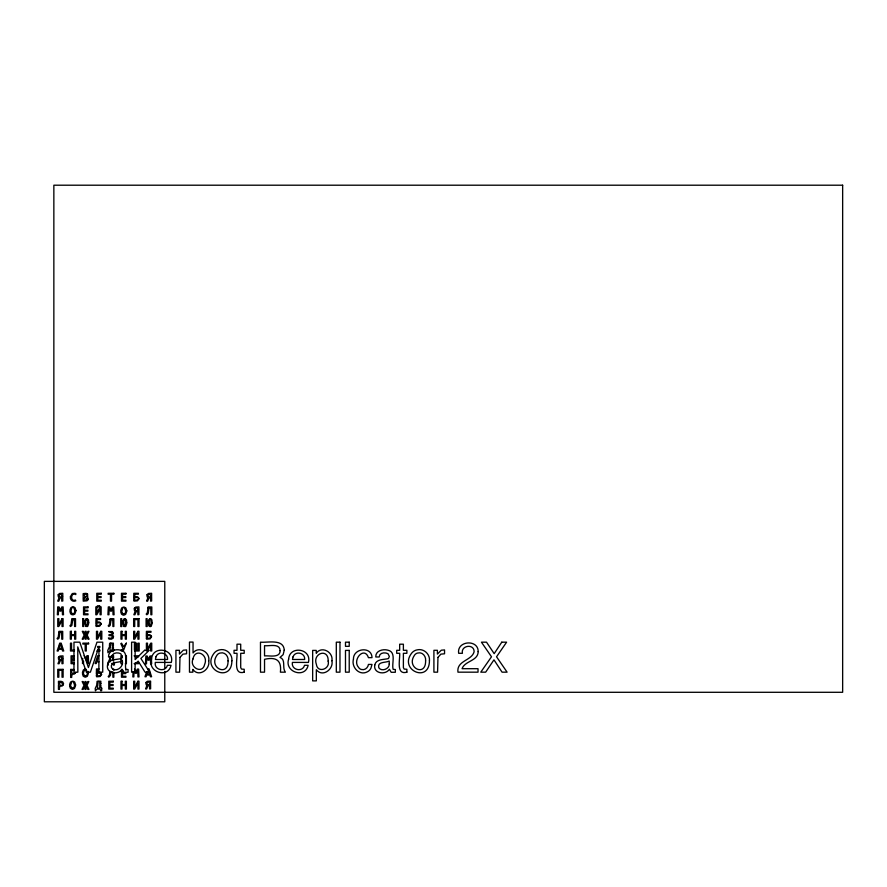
<?xml version="1.0" encoding="UTF-8"?>
<svg xmlns="http://www.w3.org/2000/svg" width="887" height="887" viewBox="0 0 887 887"><rect width="100%" height="100%" fill="white"/><g stroke="black" fill="none" stroke-linecap="round" stroke-linejoin="round"><path stroke-width="1.33" d="M83.555 661.125L83.489 663.52L82.48 663.52L82.735 658.298M133.981 672.113L133.848 676.914L132.839 676.914L133.094 671.681M110.72 657.356L109.567 658.597L109.711 656.668M110.975 671.492L110.443 675.351L108.846 677.213L108.214 676.515L109.356 675.151L109.921 671.359M110.043 661.879L110.587 659.196L109.445 659.54L107.915 662.8L108.103 665.139M97.104 660.882L97.426 659.839L96.361 659.839L95.131 663.554L96.239 663.554L96.794 661.835L98.967 661.835M98.424 656.69L97.758 658.786L96.716 658.786L97.736 655.704L99.2 655.704M86.072 659.873L87.381 656.757L87.602 663.52L88.645 663.52L88.268 655.681L86.959 655.681L85.518 658.731L84.132 655.681M147.43 651.003L150.668 645.071L150.668 651.003L151.732 651.003L151.732 643.153L150.723 643.153L147.475 649.084L147.475 643.153L146.41 643.153L146.41 651.003M121.974 661.037C118.448 662.988 109.844 661.27 111.529 667.767C116.064 673.3 124.712 666.359 122.051 660.072M97.714 646.479L99.887 646.479M97.714 647.388L99.887 647.388M74.519 650.071L71.548 650.071L71.548 643.153L70.483 643.153L70.483 651.003L74.087 651.003M97.714 650.082L99.976 650.082M96.65 651.003L99.987 651.003M134.591 651.003L139.192 651.003L139.192 643.153L138.206 643.153L138.206 650.138L136.798 650.138L136.798 643.153L135.833 643.153L135.833 650.138L134.425 650.138L134.425 643.153M74.419 655.826L71.071 655.826L71.071 663.676L74.419 663.676M125.344 655.826L126.409 655.826L126.409 663.676L125.344 663.676M134.092 655.826L138.549 655.826L138.549 656.724L135.157 656.724M74.397 656.724L72.135 656.724L72.135 659.163L74.308 659.163M74.308 660.061L72.135 660.061L72.135 662.755L74.397 662.755M135.157 662.755L138.549 662.755L138.549 663.676L134.092 663.676M111.817 663.432L112.793 663.432L113.436 665.139L114.345 664.973L114.423 662.534L113.558 661.879M122.051 663.676L120.976 663.676L120.976 655.826L122.051 655.826L122.051 658.043M99.056 668.953L96.472 668.953L96.339 674.076L97.415 674.164L97.692 673.067L101.373 673.444L100.054 672.39L97.415 672.18L97.437 669.862L98.435 669.862M147.575 668.898L149.038 668.898L150.047 671.98L148.927 671.98L148.262 669.885M146.555 671.98L147.608 671.98M112.86 669.352L113.835 669.408L113.835 670.494M74.098 669.519L70.65 669.352L70.65 671.559L71.692 671.559L71.936 670.239L73.776 670.406M86.693 670.55L85.939 669.075M114.268 650.093L113.403 649.439L113.403 647.011L112.327 647.011L112.327 650.093L110.476 650.093L109.888 649.439L110.431 646.756L109.289 647.1L107.759 650.371L107.948 652.699L109.533 651.003L112.638 651.003L113.237 651.723M134.48 669.064L135.877 672.113L137.319 669.064L138.616 669.064L139.004 676.914L137.951 676.914L137.729 670.14L136.432 673.255L135.323 673.255L134.447 671.182M88.29 671.426L88.423 672.69L87.303 672.268M164.771 668.576L164.771 581.373L44.35 581.373L44.35 701.794L164.771 701.794L164.771 671.348M125.932 669.352L125.932 670.25M122.55 670.25L122.55 672.679L125.81 672.679L125.81 673.588L122.55 673.588L122.55 676.282L125.932 676.282L125.932 677.202L121.486 677.202L121.486 669.352M113.835 672.457L113.835 677.202L112.915 677.202L112.76 671.681M113.558 660.482L113.558 659.44L112.483 659.44L112.483 660.538M82.713 618.649L82.713 626.466L83.777 626.466L83.821 622.874L84.775 623.095L86.039 626.499L85.773 622.02L83.7 621.787L83.688 618.649L82.713 618.649M124.08 625.313L124.08 626.577L122.816 623.173L121.863 622.951L121.818 626.544L120.754 626.544L120.743 618.649L121.719 618.649L121.741 621.865L123.814 622.097L124.08 625.313M149.448 625.268L149.437 626.532L148.173 623.129L147.231 622.907L147.187 626.499L146.111 626.499L146.1 618.649L147.087 618.649L147.109 621.831L149.182 622.064L149.448 625.268M59.496 687.58L59.484 689.399L58.453 689.399L58.453 684.664L61.902 685.418L63.432 684.576L62.312 685.906L59.739 686.338L59.496 687.58M71.692 675.617L71.681 677.435L70.65 677.435L70.65 672.712L74.098 673.455L75.628 672.623L74.508 673.943L71.936 674.386L71.692 675.617M98.945 646.867L98.867 672.169L102.726 672.169L102.726 642.177L96.971 642.177L88.412 667.534L79.797 642.177L73.976 642.177L73.976 672.169L77.856 672.169L77.757 646.867L86.372 672.169L90.396 672.169L98.945 646.867M61.702 596.485L60.881 597.04L58.187 596.363L58.919 598.049L57.744 601.142L58.786 601.142L60.05 598.137L60.881 597.893L61.713 598.115L61.746 601.142L62.789 600.998L62.789 596.519L61.702 596.485M61.935 659.085L61.114 659.629L58.42 658.963L59.152 660.649L57.977 663.742L59.03 663.742L60.294 660.737L61.114 660.493L61.946 660.715L61.99 663.742L63.021 663.598L63.021 659.108L61.935 659.085M72.169 613.793L72.157 614.802L70.65 613.882L69.896 611.453L71.004 611.453L72.169 613.793M71.847 688.157L71.836 689.177L70.339 688.257L69.585 685.817L70.683 685.817L71.847 688.157M84.686 676.038L84.675 677.047L83.167 676.127L82.413 673.699L83.511 673.699L84.686 676.038M122.994 614.07L122.983 615.079L121.486 614.159L120.732 611.731L121.829 611.731L122.994 614.07M137.818 610.101L136.997 610.655L134.303 609.979L135.024 611.664L133.859 614.758L134.902 614.758L136.166 611.753L136.997 611.509L137.818 611.731L137.862 614.758L138.904 614.613L138.904 610.134L137.818 610.101M149.526 684.287L148.706 684.842L146.011 684.165L146.743 685.851L145.568 688.944L146.621 688.944L147.885 685.939L148.706 685.695L149.537 685.917L149.581 688.944L150.613 688.8L150.613 684.321L149.526 684.287M150.546 596.485L149.726 597.04L147.031 596.363L147.763 598.049L146.588 601.142L147.641 601.142L148.905 598.137L149.726 597.893L150.557 598.115L150.602 601.142L151.633 600.998L151.633 596.519L150.546 596.485M58.52 607.983L58.354 614.758L57.356 614.758L57.733 606.908L58.997 606.908L60.394 609.957L61.835 606.908L63.132 606.908L63.509 614.758L62.467 614.758L62.245 607.983L60.948 611.099L59.828 611.099L58.52 607.983M109.09 607.983L108.935 614.758L107.926 614.758L108.314 606.908L109.578 606.908L110.964 609.957L112.405 606.908L113.713 606.908L114.09 614.758L113.048 614.758L112.826 607.983L111.529 611.099L110.409 611.099L109.09 607.983M146.665 657.079L146.499 663.842L145.501 663.842L145.878 656.003L147.142 656.003L148.539 659.052L149.981 656.003L151.278 656.003L151.655 663.842L150.613 663.842L150.391 657.079L149.094 660.183L147.974 660.183L146.665 657.079M73.056 613.937L73.033 614.857L74.818 614.103L75.927 611.065L74.818 611.065L74.408 612.961L73.056 613.937M72.734 688.301L72.723 689.232L74.497 688.467L75.606 685.429L74.497 685.429L74.087 687.336L72.734 688.301M85.573 676.171L85.551 677.103L87.325 676.349L88.434 673.311L87.325 673.311L86.915 675.207L85.573 676.171M123.881 614.203L123.87 615.134L125.644 614.381L126.752 611.343L125.644 611.343L125.233 613.239L123.881 614.203M87.015 625.546L87.004 626.588L87.802 626.244L88.7 623.494L87.702 623.461L87.015 625.546M98.058 681.283L97.969 683.822L96.871 684.232L97.06 681.393L98.058 681.283M110.598 643.219L110.52 645.747L109.411 646.168L109.6 643.319L110.598 643.219M125.056 625.623L125.045 626.665L125.843 626.322L126.741 623.572L125.743 623.539L125.056 625.623M150.424 625.579L150.402 626.621L151.211 626.277L152.098 623.528L151.112 623.506L150.424 625.579M101.717 688.168L101.65 690.607L100.73 690.762L100.087 689.066L96.982 689.066L95.408 690.762L95.219 688.434L96.75 685.174L97.892 684.831L97.337 687.514L97.925 688.168L99.787 688.157L99.787 685.074L100.863 685.074L100.863 687.514L101.717 688.168M70.428 596.652C69.641 599.834 72.978 602.328 75.805 600.854L75.406 600.022C69.984 602.351 70.638 591.551 75.805 594.578L75.805 593.58L74.896 593.292L72.29 593.558L70.428 596.652M96.949 619.525L96.927 621.842L99.566 622.053L100.896 623.117L97.204 622.729L96.927 623.827L95.863 623.738L95.996 618.627L100.575 618.627L100.575 619.503L96.949 619.525M134.78 594.201L134.757 596.519L137.396 596.729L138.727 597.783L135.035 597.406L134.757 598.503L133.682 598.415L133.815 593.303L138.394 593.303L138.394 594.168L134.78 594.201M147.386 632.254L147.353 634.571L150.003 634.782L151.322 635.835L147.641 635.458L147.353 636.556L146.288 636.467L146.422 631.356L151.001 631.356L151.001 632.22L147.386 632.254M328.157 661.103C330.352 669.208 317.468 673.499 316.382 664.341C312.257 653.054 328.722 647.82 328.157 661.103M192.956 659.019C189.153 667.501 202.602 674.486 204.598 664.496C208.999 654.75 195.118 647.432 192.956 659.019M58.875 632.265L58.232 637.132L57.101 638.496L57.733 639.194L59.008 638.174L60.017 632.254L60.859 632.254L61.646 632.453L61.802 639.183L62.711 639.183L62.711 631.389L59.03 631.333L58.875 632.265M71.692 619.581L71.049 624.448L69.918 625.812L70.55 626.51L71.825 625.49L72.834 619.569L73.676 619.569L74.464 619.769L74.619 626.499L75.528 626.499L75.528 618.705L71.847 618.649L71.692 619.581M109.988 619.581L109.356 624.448L108.214 625.812L108.846 626.51L110.132 625.49L111.141 619.569L111.973 619.569L112.76 619.769L112.915 626.499L113.835 626.499L113.835 618.705L110.143 618.649L109.988 619.581M147.974 607.85L147.331 612.717L146.2 614.081L146.832 614.78L148.107 613.76L149.127 607.839L149.958 607.839L150.746 608.027L150.901 614.758L151.821 614.758L151.821 606.974L148.129 606.908L147.974 607.85M208.722 660.815C210.441 669.497 198.577 677.701 192.856 669.363L192.856 672.169L189.474 672.169L189.474 642.077L193.044 642.077L193.044 652.954C198.621 645.536 210.452 652.145 208.722 660.815M231.895 660.771C231.74 683.644 200.739 669.774 214.321 652.932A9.025 9.025 0 0 1 219.588 649.872C226.174 648.22 232.627 654.074 231.895 660.771M353.458 659.119C351.086 667.323 359.59 676.271 367.639 671.67A7.506 7.506 0 0 0 370.932 668.188L372.008 664.43L368.438 664.43C368.005 667.723 364.945 670.395 361.574 669.519A4.513 4.513 0 0 1 358.592 667.412C351.817 659.983 364.357 645.669 368.438 657.655L372.008 657.655C371.853 645.947 353.104 648.12 353.458 659.119M429.441 660.771C429.275 683.644 398.285 669.774 411.856 652.932A9.025 9.025 0 0 1 417.134 649.872C423.72 648.22 430.173 654.074 429.441 660.771M151.533 659.141C147.12 672.047 168.153 678.954 171.014 665.305L167.399 665.305C165.625 672.579 153.806 670.162 155.292 662.412L171.324 662.412C174.828 648.508 152.398 645.182 151.533 659.141M288.641 659.141C284.228 672.047 305.272 678.954 308.133 665.305L304.518 665.305C302.733 672.579 290.914 670.162 292.411 662.412L308.432 662.412C311.947 648.508 289.506 645.182 288.641 659.141M331.915 660.748C333.834 669.375 322.402 677.668 316.337 669.718L316.337 680.883L312.656 680.883L312.656 650.404L316.238 650.404L316.238 653.298C321.549 645.47 333.534 652.1 331.915 660.748M280.115 650.648C280.203 658.409 269.06 655.371 264.537 655.914L264.537 645.669C269.049 646.357 279.926 642.898 280.115 650.648M107.515 664.995C105.808 673.41 118.159 675.439 122.162 669.264L123.914 672.302L128.083 672.268L128.083 669.552L125.887 669.33C124.147 663.476 129.469 651.945 120.488 650.138C115.598 648.796 108.114 650.748 108.524 656.979L111.95 656.979C112.039 652.566 117.683 652.089 120.743 653.719L122.073 656.447L121.197 658.564C116.64 659.784 108.746 658.875 107.515 664.995M374.78 664.995C373.072 673.41 385.424 675.439 389.426 669.264L391.178 672.302L395.347 672.268L395.347 669.552L393.152 669.33C391.411 663.476 396.733 651.945 387.752 650.138C382.862 648.796 375.378 650.748 375.789 656.979L379.215 656.979C379.303 652.566 384.936 652.089 388.007 653.719L389.338 656.447L388.462 658.564C383.905 659.784 376.01 658.875 374.78 664.995M85.873 620.712L84.853 620.889L86.283 618.605L85.873 620.712M123.914 620.789L122.894 620.967L124.324 618.682L123.914 620.789M149.271 620.756L148.262 620.922L149.681 618.638L149.271 620.756M478.171 651.59C478.126 661.125 464.755 660.748 462.06 668.698L478.026 668.698L478.026 672.169L457.958 672.169C456.417 660.516 471.806 660.748 474.113 651.745C474.246 643.441 460.708 645.27 462.404 653.298L458.668 653.298C456.617 640.569 478.392 639.072 478.171 651.59M228.059 660.87C228.402 677.435 208.345 667.734 216.827 655.449A5 5 0 0 1 220.153 653.032C224.943 651.668 228.669 656.347 228.059 660.87M425.605 660.87C425.937 677.435 405.88 667.734 414.373 655.449A5 5 0 0 1 417.699 653.032C422.478 651.668 426.215 656.347 425.605 660.87M71.082 609.668L70.982 610.611L69.896 610.234L70.849 607.717L72.568 606.83L71.082 609.668M70.76 684.032L70.661 684.986L69.574 684.598L70.528 682.081L72.246 681.194L70.76 684.032M83.589 671.914L83.489 672.856L82.402 672.479L83.356 669.951L85.074 669.075L83.589 671.914M121.907 609.946L121.807 610.888L120.721 610.511L121.674 607.983L123.393 607.107L121.907 609.946M284.239 650.26L283.13 654.673L280.015 657.422C285.703 659.496 282.532 666.592 284.583 670.827L285.381 672.169L280.403 672.169C281.733 660.438 276.378 656.657 264.537 659.307L264.537 672.169L260.479 672.169L260.479 642.177C267.564 642.853 283.818 638.54 284.239 650.26M389.238 663.997C389.537 668.998 381.598 671.958 378.793 667.767C377.108 661.27 385.712 662.988 389.238 661.037L389.238 663.997M126.342 643.153L123.493 650.448L121.186 650.98L121.186 650.049L123.238 648.996L120.82 643.618L121.541 643.153L123.603 646.678L126.342 643.153M179.983 657.4L179.606 672.169L175.936 672.169L175.936 650.304L179.429 650.304L179.429 654.074L183.332 650.204L186.569 649.916L186.569 653.786L182.91 654.14L179.983 657.4M437.956 657.4L437.579 672.169L433.909 672.169L433.909 650.304L437.402 650.304L437.402 654.074L441.305 650.204L444.542 649.916L444.542 653.786L440.883 654.14L437.956 657.4M101.118 624.016L99.699 626.167L96.206 626.466L95.863 625.657L95.863 624.958L96.927 624.847L97.382 625.568L99.144 625.413L101.118 624.016M101.606 674.353L100.187 676.504L96.694 676.803L96.339 675.994L96.339 675.295L97.415 675.184L97.858 675.905L99.632 675.75L101.606 674.353M138.949 598.692L137.529 600.843L134.037 601.142L133.682 600.333L133.682 599.634L134.757 599.523L135.201 600.244L136.975 600.089L138.949 598.692M151.555 636.744L150.136 638.895L146.632 639.194L146.288 638.385L146.288 637.686L147.353 637.576L147.807 638.296L149.57 638.141L151.555 636.744M59.739 682.203L59.496 683.522L58.453 683.522L58.453 681.316L61.048 681.327L62.733 681.892L63.576 683.711L59.739 682.203M155.901 656.912L155.402 659.484L167.543 659.484C168.264 652.688 158.008 650.526 155.901 656.912M293.009 656.912L292.51 659.484L304.651 659.484C305.372 652.688 295.127 650.526 293.009 656.912M58.276 594.6L58.087 595.487L59.207 595.587L59.584 594.567L61.181 594.201L61.713 595.942L62.789 595.964L62.777 593.303L59.606 593.458L58.276 594.6M58.52 657.2L58.331 658.087L59.44 658.176L59.817 657.167L61.414 656.79L61.946 658.531L63.021 658.564L63.01 655.892L59.839 656.058L58.52 657.2M134.392 608.216L134.203 609.103L135.323 609.203L135.7 608.183L137.297 607.817L137.818 609.302L138.904 609.302L138.893 606.908L135.722 607.074L134.392 608.216M147.131 594.6L146.943 595.487L148.051 595.587L148.428 594.567L150.025 594.201L150.557 595.687L151.633 595.687L151.622 593.303L148.451 593.458L147.131 594.6M146.111 682.402L145.923 683.289L147.031 683.389L147.408 682.369L149.005 682.003L149.537 683.489L150.613 683.489L150.602 681.094L147.43 681.26L146.111 682.402M84.509 597.539L84.254 598.592L83.178 598.47L83.178 595.332L84.254 595.199L84.864 596.652L86.494 596.33L86.937 595.354L87.902 595.986L87.325 596.707L88.323 598.803L84.509 597.539M59.418 647.277L59.085 648.33L61.735 648.33L61.403 647.277L62.533 647.277L63.742 651.003L62.589 651.003L62.035 649.284L58.775 649.284L58.22 651.003L57.112 651.003L58.354 647.277L59.418 647.277M60.405 644.139L59.751 646.235L58.697 646.235L59.717 643.153L61.181 643.153L62.19 646.235L61.07 646.235L60.405 644.139M147.275 673.033L146.943 674.076L149.593 674.076L149.26 673.033L150.391 673.033L151.61 676.748L150.446 676.748L149.903 675.04L146.632 675.04L146.089 676.748L144.98 676.748L146.211 673.033L147.275 673.033M113.348 633.362L112.327 635.081L113.525 636.167L113.226 638.152L111.385 639.194L109.023 639.117L108.38 637.953L111.185 638.33L112.494 636.899L111.44 635.669L109.012 635.569L108.979 634.704L111.873 634.283L111.95 632.553L108.591 631.599L112.394 631.555L113.348 633.362M85.152 635.147L83.311 639.172L82.203 639.172L84.143 635.125L82.291 631.322L83.334 631.322L85.152 634.216L85.152 631.322L86.139 631.322L86.139 634.249L87.979 631.322L88.988 631.322L87.17 635.103L89.11 639.172L87.979 639.172L86.139 635.136L86.139 639.172L85.152 639.172L85.152 635.147M84.997 685.374L83.156 689.399L82.047 689.399L83.988 685.352L82.136 681.549L83.178 681.549L84.997 684.442L84.997 681.549L85.984 681.549L85.984 684.476L87.824 681.549L88.844 681.549L87.015 685.329L88.955 689.399L87.824 689.399L85.984 685.363L85.984 689.399L84.997 689.399L84.997 685.374M86.915 599.401L84.875 600.244L83.178 599.246L83.245 601.142L87.015 600.809L88.168 599.656L86.915 599.401M62.079 618.649L58.841 624.581L58.841 618.649L57.766 618.649L57.766 626.499L58.786 626.499L62.023 620.567L62.023 626.499L63.088 626.499L63.088 618.649L62.079 618.649M100.131 606.908L96.883 612.85L96.883 606.908L95.818 606.908L95.818 614.758L96.838 614.758L100.076 608.837L100.076 614.758L101.14 614.758L101.14 606.908L100.131 606.908M100.785 631.322L97.548 637.254L97.548 631.322L96.483 631.322L96.483 639.172L97.492 639.172L100.73 633.24L100.73 639.172L101.805 639.172L101.805 631.322L100.785 631.322M137.962 631.322L134.724 637.254L134.724 631.322L133.66 631.322L133.66 639.172L134.68 639.172L137.917 633.24L137.917 639.172L138.982 639.172L138.982 631.322L137.962 631.322M137.962 681.227L134.724 687.159L134.724 681.227L133.66 681.227L133.66 689.077L134.68 689.077L137.917 683.156L137.917 689.077L138.982 689.077L138.982 681.227L137.962 681.227M501.776 642.177L494.181 653.652L486.519 642.177L481.441 642.177L491.498 656.79L480.765 672.169L485.666 672.169L493.97 659.839L502.053 672.169L507.098 672.169L496.543 656.79L506.61 642.177L501.776 642.177M144.559 650.304L135.123 659.584L135.123 642.177L131.598 642.177L131.598 672.169L135.123 672.169L135.123 663.953L138.206 661.137L145.024 672.169L149.726 672.169L140.878 658.487L149.249 650.304L144.559 650.304M84.265 594.201L83.178 594.612L83.178 593.614L86.106 593.336L87.813 594.235L84.265 594.201M113.403 645.603L112.327 645.924L112.327 644.073L111.219 643.153L113.381 643.153L113.403 645.603M113.558 658.043L112.483 658.365L112.483 656.513L111.374 655.593L113.536 655.593L113.558 658.043M100.863 683.677L99.787 683.999L99.787 682.147L98.679 681.216L100.841 681.216L100.863 683.677M244.202 672.169C233.048 675.395 237.55 658.864 236.995 653.298L234.035 653.298L234.035 650.304L236.995 650.304L236.995 644.195L240.71 644.195L240.71 650.304L244.202 650.304L244.202 653.298L240.71 653.298L240.71 667.567L241.486 669.097L244.202 669.264L244.202 672.169M406.878 672.169C395.724 675.395 400.225 658.864 399.671 653.298L396.711 653.298L396.711 650.304L399.671 650.304L399.671 644.195L403.385 644.195L403.385 650.304L406.878 650.304L406.878 653.298L403.385 653.298L403.385 667.567L404.162 669.097L406.878 669.264L406.878 672.169M842.65 185.206L53.852 185.206L53.852 692.292L842.65 692.292L842.65 185.206M101.24 593.303L96.783 593.303L96.783 601.142L101.24 601.142L101.24 600.233L97.847 600.233L97.847 597.528L101.107 597.528L101.107 596.629L97.847 596.629L97.847 594.201L101.24 594.201L101.24 593.303M113.869 593.303L108.147 593.303L108.147 594.212L110.465 594.212L110.465 601.142L111.551 601.142L111.551 594.212L113.869 594.212L113.869 593.303M125.954 593.303L121.497 593.303L121.497 601.142L125.954 601.142L125.954 600.233L122.572 600.233L122.572 597.528L125.821 597.528L125.821 596.629L122.572 596.629L122.572 594.201L125.954 594.201L125.954 593.303M99.599 605.788L97.382 605.788L97.382 606.874L99.599 606.874L99.599 605.788M88.001 606.908L83.544 606.908L83.544 614.758L88.001 614.758L88.001 613.848L84.609 613.848L84.609 611.143L87.868 611.143L87.868 610.245L84.609 610.245L84.609 607.817L88.001 607.817L88.001 606.908M75.905 610.444L74.818 610.444L73.421 606.83L75.018 607.639L75.905 610.444M126.741 610.722L125.644 610.722L124.247 607.107L125.843 607.917L126.741 610.722M138.993 618.649L133.649 618.649L133.649 626.499L134.713 626.499L134.713 619.603L137.928 619.603L137.928 626.499L138.993 626.499L138.993 618.649M71.359 631.322L70.295 631.322L70.295 639.172L71.359 639.172L71.359 635.569L74.652 635.569L74.652 639.172L75.717 639.172L75.717 631.322L74.652 631.322L74.652 634.648L71.359 634.648L71.359 631.322M122.018 631.322L120.942 631.322L120.942 639.172L122.018 639.172L122.018 635.569L125.311 635.569L125.311 639.172L126.375 639.172L126.375 631.322L125.311 631.322L125.311 634.648L122.018 634.648L122.018 631.322M339.976 642.177L336.306 642.177L336.306 672.169L339.976 672.169L339.976 642.177M349.223 642.177L345.486 642.177L345.486 646.335L349.223 646.335L349.223 642.177M88.589 643.153L82.879 643.153L82.879 644.062L85.196 644.062L85.196 651.003L86.272 651.003L86.272 644.062L88.589 644.062L88.589 643.153M349.223 650.404L345.486 650.404L345.486 672.169L349.223 672.169L349.223 650.404M63.11 669.352L57.755 669.352L57.755 677.202L58.83 677.202L58.83 670.295L62.035 670.295L62.035 677.202L63.11 677.202L63.11 669.352M113.237 681.227L108.779 681.227L108.779 689.077L113.237 689.077L113.237 688.168L109.844 688.168L109.844 685.463L113.104 685.463L113.104 684.564L109.844 684.564L109.844 682.136L113.237 682.136L113.237 681.227M122.029 681.227L120.965 681.227L120.965 689.077L122.029 689.077L122.029 685.474L125.322 685.474L125.322 689.077L126.386 689.077L126.386 681.227L125.322 681.227L125.322 684.553L122.029 684.553L122.029 681.227M75.583 684.808L74.497 684.808L73.1 681.194L74.696 682.003L75.583 684.808M152.12 622.663L151.123 622.607L150.613 618.616L151.854 619.847L152.12 622.663M126.763 622.696L125.766 622.652L125.255 618.649L126.486 619.891L126.763 622.696M88.722 622.619L87.724 622.574L87.214 618.583L88.445 619.813L88.722 622.619"/></g></svg>
